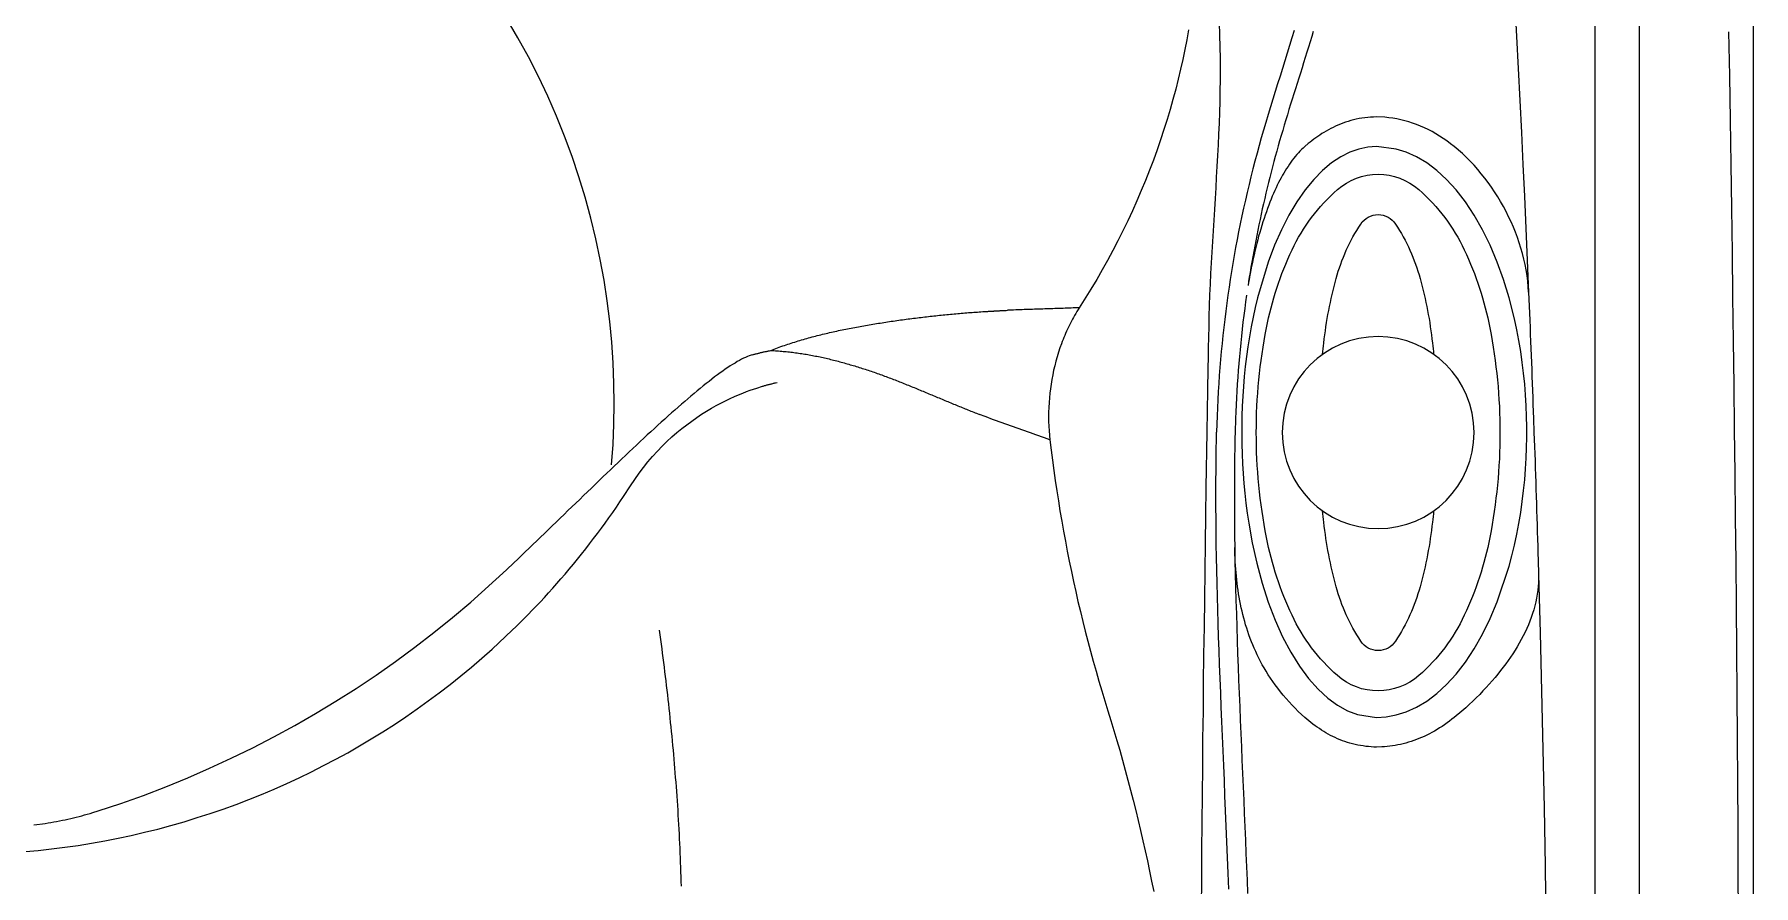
# Model space of a CAD drawing. Extents: x 403 to 503, y 484 to 637.
# Drawn here: x 474.07 to 503.13, y 551.84 to 566.23 of the extents above; entities that cross this region are included whole.
import ezdxf

# ---------------------------------------------------------------- set-up
doc = ezdxf.new("R2010")
doc.units = 0
doc.header["$MEASUREMENT"] = 0
doc.layers.add('1', color=4, linetype='Continuous')
doc.layers.add('SPA', color=2, linetype='Continuous')

# ---------------------------------------------------------------- blocks, each defined once
blk = doc.blocks.new('speaker_cover')
at = {"layer": '1'}
blk.add_lwpolyline([(132.406, 82.479, 0.182123), (131.717, 82.22, 0.10272), (130.95, 81.201, 0.06203), (130.518, 79.884, 0.048276), (130.346, 78.114, 0.048276), (130.518, 76.344, 0.06203), (130.95, 75.027, 0.10272), (131.717, 74.008, 0.182123), (132.406, 73.749, 0.182123), (133.094, 74.008, 0.10272), (133.862, 75.027, 0.06203), (134.293, 76.344, 0.048276), (134.465, 78.114, 0.048276), (134.293, 79.884, 0.06203), (133.862, 81.201, 0.10272), (133.094, 82.22, 0.182123)], format="xyb", close=True, dxfattribs=at)
at = {"layer": '1', "color": 3}
for points in [[(132.406, 81.797, 0.252394), (132.111, 81.638, 0.079125), (131.696, 80.718, 0.038428), (131.487, 79.628, 0.003572), (131.467, 79.436, 0.028106)], [(133.344, 79.436, 0.003572), (133.324, 79.628, 0.038428), (133.115, 80.718, 0.079125), (132.7, 81.638, 0.252394), (132.406, 81.797, 0.252394)], [(131.467, 76.792, 0.003572), (131.487, 76.6, 0.038428), (131.696, 75.51, 0.079125), (132.111, 74.59, 0.252394), (132.406, 74.431, 0.252394), (132.7, 74.59, 0.079125), (133.115, 75.51, 0.038428), (133.324, 76.6, 0.003572), (133.344, 76.792, 0.028106)]]:
    blk.add_lwpolyline(points, format="xyb", dxfattribs=at)
at = {"layer": '1'}
blk.add_circle((132.406, 78.114), 1.622, dxfattribs=at)
blk = doc.blocks.new('2010GRANDEE')
at = {"layer": 'SPA', "color": 3, "linetype": 'Continuous'}
blk.add_line((98.186, 12.057), (98.186, 79.054), dxfattribs=at)
at = {"layer": 'SPA', "color": 4}
blk.add_lwpolyline([(12, 0), (88.112, 0, 0.414214), (100.112, 12), (100.112, 79.111, 0.414214), (88.112, 91.111), (12, 91.111, 0.414214), (0, 79.111), (0, 12, 0.414214)], format="xyb", close=True, dxfattribs=at)
at = {"layer": 'SPA', "color": 3, "linetype": 'Continuous'}
for points in [[(97.436, 12.055), (97.436, 15.405), (97.436, 18.755), (97.436, 22.105), (97.436, 25.455), (97.436, 28.805), (97.436, 32.155), (97.436, 35.505), (97.436, 38.855), (97.436, 42.205), (97.436, 45.555), (97.436, 48.905), (97.436, 52.255), (97.436, 55.605), (97.436, 58.955), (97.436, 62.305), (97.436, 65.655), (97.436, 69.005), (97.436, 72.355), (97.436, 79.055)], [(99.69, 65.62), (99.702, 64.874), (99.714, 64.128), (99.726, 63.381), (99.737, 62.635), (99.748, 61.889), (99.758, 61.142), (99.768, 60.396), (99.777, 59.65), (99.786, 58.903), (99.794, 58.157), (99.802, 57.41), (99.809, 56.664), (99.816, 55.917), (99.822, 55.171), (99.828, 54.424), (99.834, 53.677), (99.839, 52.931), (99.843, 52.184), (99.847, 51.438), (99.851, 50.691)], [(90.561, 65.652), (90.531, 65.486), (90.499, 65.32), (90.464, 65.153), (90.427, 64.985), (90.386, 64.817), (90.344, 64.648), (90.298, 64.478), (90.25, 64.308), (90.199, 64.138), (90.145, 63.967), (90.088, 63.795), (90.029, 63.624), (89.967, 63.452), (89.901, 63.28), (89.833, 63.108), (89.762, 62.936), (89.688, 62.764), (89.611, 62.593), (89.532, 62.423), (89.451, 62.255), (89.367, 62.088), (89.281, 61.922), (89.192, 61.757), (89.101, 61.594), (89.008, 61.432), (88.912, 61.272), (88.714, 60.956)], [(92.345, 65.644), (92.305, 65.515), (92.266, 65.386), (92.226, 65.257), (92.187, 65.127), (92.147, 64.998), (92.107, 64.868), (92.067, 64.739), (92.026, 64.609), (91.986, 64.479), (91.945, 64.349), (91.905, 64.219), (91.866, 64.089), (91.828, 63.959), (91.79, 63.828), (91.753, 63.697), (91.718, 63.566), (91.683, 63.434), (91.649, 63.302), (91.616, 63.17), (91.583, 63.038), (91.552, 62.906), (91.521, 62.773), (91.492, 62.64), (91.463, 62.507), (91.435, 62.374), (91.408, 62.24), (91.382, 62.107), (91.357, 61.973), (91.333, 61.839), (91.31, 61.704), (91.287, 61.57), (91.266, 61.435), (91.245, 61.301), (91.226, 61.166), (91.207, 61.031), (91.19, 60.896), (91.173, 60.76), (91.157, 60.625), (91.142, 60.489), (91.128, 60.354), (91.115, 60.218), (91.103, 60.082), (91.092, 59.946), (91.081, 59.81), (91.072, 59.674), (91.064, 59.538), (91.056, 59.402), (91.049, 59.265), (91.044, 59.129), (91.035, 58.856)], [(92.67, 65.626), (92.643, 65.538), (92.616, 65.45), (92.589, 65.361), (92.561, 65.273), (92.534, 65.185), (92.506, 65.097), (92.479, 65.009), (92.451, 64.921), (92.423, 64.833), (92.395, 64.745), (92.368, 64.657), (92.34, 64.57), (92.313, 64.482), (92.286, 64.394), (92.258, 64.306), (92.232, 64.218), (92.205, 64.13), (92.178, 64.042), (92.152, 63.954), (92.127, 63.866), (92.101, 63.778), (92.076, 63.69), (92.052, 63.601), (92.027, 63.513), (92.004, 63.425), (91.98, 63.336), (91.957, 63.248), (91.935, 63.159), (91.913, 63.07), (91.891, 62.981), (91.87, 62.892), (91.849, 62.803), (91.828, 62.714), (91.808, 62.625), (91.789, 62.536), (91.77, 62.447), (91.751, 62.357), (91.732, 62.268), (91.714, 62.178), (91.697, 62.089), (91.68, 61.999), (91.663, 61.909), (91.647, 61.819), (91.631, 61.729), (91.616, 61.639), (91.601, 61.551), (91.588, 61.47), (91.577, 61.402), (91.567, 61.333)], [(93.739, 64.18), (93.688, 64.179), (93.639, 64.177), (93.589, 64.173), (93.54, 64.167), (93.492, 64.16), (93.443, 64.152), (93.396, 64.142), (93.349, 64.131), (93.303, 64.119), (93.258, 64.105), (93.213, 64.091), (93.17, 64.075), (93.127, 64.059), (93.085, 64.041), (93.044, 64.023), (93.004, 64.004), (92.964, 63.984), (92.925, 63.963), (92.887, 63.942), (92.85, 63.92), (92.814, 63.898), (92.779, 63.875), (92.744, 63.851), (92.711, 63.827), (92.678, 63.803), (92.646, 63.779), (92.615, 63.754), (92.585, 63.73), (92.527, 63.68)], [(95.052, 63.68), (94.991, 63.728), (94.929, 63.774), (94.867, 63.817), (94.804, 63.858), (94.741, 63.896), (94.677, 63.933), (94.612, 63.966), (94.547, 63.998), (94.482, 64.027), (94.416, 64.053), (94.349, 64.077), (94.283, 64.098), (94.216, 64.117), (94.148, 64.134), (94.08, 64.148), (94.013, 64.159), (93.944, 64.168), (93.876, 64.175), (93.739, 64.18)], [(92.527, 63.68), (92.499, 63.654), (92.471, 63.628), (92.444, 63.6), (92.417, 63.572), (92.391, 63.543), (92.365, 63.512), (92.34, 63.481), (92.315, 63.448), (92.29, 63.415), (92.266, 63.38), (92.242, 63.345), (92.218, 63.309), (92.195, 63.272), (92.172, 63.233), (92.149, 63.194), (92.127, 63.154), (92.105, 63.113), (92.083, 63.071), (92.061, 63.027), (92.04, 62.982), (92.019, 62.936), (91.998, 62.889), (91.977, 62.84), (91.956, 62.79), (91.936, 62.739), (91.916, 62.687), (91.896, 62.633), (91.876, 62.579), (91.857, 62.523), (91.837, 62.465), (91.818, 62.407), (91.8, 62.347), (91.782, 62.286), (91.764, 62.225), (91.746, 62.163), (91.73, 62.101), (91.714, 62.039), (91.698, 61.976), (91.683, 61.913), (91.668, 61.849), (91.654, 61.786), (91.64, 61.721), (91.626, 61.657), (91.614, 61.594), (91.602, 61.535), (91.592, 61.479), (91.583, 61.43), (91.576, 61.388), (91.567, 61.333)], [(93.739, 63.68), (93.591, 63.67), (93.44, 63.638), (93.287, 63.584), (93.133, 63.506), (92.979, 63.404), (92.826, 63.276), (92.676, 63.124), (92.53, 62.946), (92.39, 62.745), (92.256, 62.521), (92.13, 62.275), (92.014, 62.011), (91.907, 61.729), (91.727, 61.125)], [(95.98, 61.125), (95.886, 61.433), (95.779, 61.729), (95.66, 62.011), (95.53, 62.275), (95.39, 62.521), (95.241, 62.745), (95.085, 62.946), (94.923, 63.124), (94.756, 63.276), (94.586, 63.404), (94.414, 63.506), (94.242, 63.584), (94.072, 63.638), (93.739, 63.68)], [(96.309, 61.217), (96.303, 61.312), (96.295, 61.406), (96.283, 61.5), (96.268, 61.594), (96.25, 61.687), (96.229, 61.779), (96.206, 61.871), (96.18, 61.962), (96.151, 62.052), (96.12, 62.142), (96.087, 62.231), (96.051, 62.32), (96.012, 62.408), (95.971, 62.495), (95.928, 62.581), (95.883, 62.666), (95.835, 62.75), (95.786, 62.832), (95.734, 62.913), (95.68, 62.993), (95.625, 63.071), (95.568, 63.147), (95.509, 63.221), (95.448, 63.293), (95.386, 63.364), (95.322, 63.432), (95.257, 63.497), (95.19, 63.561), (95.052, 63.68)], [(91.542, 61.171), (91.526, 61.056), (91.511, 60.941), (91.496, 60.825), (91.481, 60.71), (91.468, 60.594), (91.455, 60.478), (91.443, 60.362), (91.432, 60.246), (91.421, 60.13), (91.411, 60.014), (91.401, 59.898), (91.393, 59.782), (91.385, 59.665), (91.377, 59.549), (91.371, 59.432), (91.365, 59.316), (91.359, 59.199), (91.355, 59.082), (91.348, 58.849)], [(91.727, 61.125), (91.688, 60.963), (91.652, 60.798), (91.619, 60.633), (91.589, 60.466), (91.563, 60.298), (91.54, 60.13), (91.519, 59.962), (91.502, 59.794), (91.488, 59.626), (91.477, 59.46), (91.468, 59.295), (91.462, 59.131), (91.459, 58.969), (91.459, 58.809), (91.461, 58.648), (91.465, 58.486), (91.473, 58.321), (91.483, 58.155), (91.496, 57.988), (91.512, 57.821), (91.531, 57.652), (91.553, 57.484), (91.578, 57.316), (91.638, 56.983)], [(95.98, 56.588), (96.028, 56.766), (96.071, 56.946), (96.11, 57.128), (96.145, 57.312), (96.176, 57.496), (96.202, 57.68), (96.224, 57.865), (96.243, 58.048), (96.257, 58.231), (96.268, 58.412), (96.275, 58.591), (96.278, 58.769), (96.278, 58.944), (96.275, 59.121), (96.268, 59.301), (96.257, 59.482), (96.243, 59.664), (96.224, 59.848), (96.202, 60.032), (96.176, 60.217), (96.145, 60.401), (96.11, 60.584), (96.071, 60.766), (95.98, 61.125)], [(83.5, 60.234), (83.529, 60.246), (83.557, 60.257), (83.586, 60.268), (83.615, 60.278), (83.644, 60.289), (83.672, 60.299), (83.701, 60.31), (83.73, 60.32), (83.759, 60.33), (83.788, 60.339), (83.817, 60.349), (83.846, 60.358), (83.875, 60.368), (83.904, 60.377), (83.933, 60.386), (83.962, 60.395), (83.991, 60.404), (84.021, 60.412), (84.05, 60.421), (84.079, 60.429), (84.108, 60.438), (84.138, 60.446), (84.167, 60.454), (84.197, 60.462), (84.226, 60.47), (84.256, 60.477), (84.286, 60.485), (84.315, 60.493), (84.345, 60.5), (84.375, 60.507), (84.405, 60.514), (84.434, 60.522), (84.464, 60.529), (84.494, 60.535), (84.524, 60.542), (84.554, 60.549), (84.584, 60.556), (84.614, 60.562), (84.645, 60.569), (84.675, 60.575), (84.705, 60.581), (84.735, 60.588), (84.766, 60.594), (84.796, 60.6), (84.827, 60.606), (84.857, 60.612), (84.888, 60.618), (84.918, 60.623), (84.949, 60.629), (84.98, 60.635), (85.01, 60.64), (85.041, 60.646), (85.072, 60.652), (85.103, 60.657), (85.133, 60.662), (85.164, 60.668), (85.195, 60.673), (85.226, 60.678), (85.257, 60.683), (85.288, 60.688), (85.319, 60.693), (85.35, 60.698), (85.381, 60.703), (85.413, 60.708), (85.444, 60.713), (85.475, 60.718), (85.506, 60.722), (85.537, 60.727), (85.569, 60.731), (85.6, 60.736), (85.631, 60.74), (85.663, 60.745), (85.694, 60.749), (85.725, 60.754), (85.757, 60.758), (85.788, 60.762), (85.819, 60.766), (85.851, 60.77), (85.882, 60.774), (85.914, 60.778), (85.945, 60.782), (85.977, 60.786), (86.008, 60.79), (86.039, 60.794), (86.071, 60.798), (86.102, 60.802), (86.133, 60.805), (86.164, 60.809), (86.195, 60.812), (86.227, 60.816), (86.258, 60.819), (86.289, 60.822), (86.32, 60.826), (86.351, 60.829), (86.382, 60.832), (86.413, 60.835), (86.444, 60.838), (86.475, 60.841), (86.505, 60.844), (86.536, 60.847), (86.567, 60.85), (86.598, 60.853), (86.628, 60.855), (86.659, 60.858), (86.689, 60.861), (86.72, 60.863), (86.75, 60.866), (86.781, 60.868), (86.811, 60.871), (86.841, 60.873), (86.871, 60.875), (86.902, 60.878), (86.932, 60.88), (86.962, 60.882), (86.992, 60.884), (87.022, 60.886), (87.052, 60.888), (87.082, 60.89), (87.141, 60.894)], [(87.141, 60.894), (87.15, 60.894), (87.159, 60.895), (87.168, 60.895), (87.177, 60.896), (87.186, 60.896), (87.195, 60.897), (87.204, 60.898), (87.213, 60.898), (87.222, 60.899), (87.231, 60.899), (87.24, 60.9), (87.249, 60.9), (87.258, 60.901), (87.267, 60.901), (87.276, 60.902), (87.285, 60.902), (87.294, 60.903), (87.303, 60.903), (87.311, 60.903), (87.32, 60.904), (87.329, 60.904), (87.338, 60.905), (87.347, 60.905), (87.356, 60.906), (87.365, 60.906), (87.374, 60.907), (87.383, 60.907), (87.392, 60.908), (87.4, 60.908), (87.409, 60.908), (87.418, 60.909), (87.427, 60.909), (87.436, 60.91), (87.445, 60.91), (87.454, 60.911), (87.462, 60.911), (87.471, 60.911), (87.48, 60.912), (87.498, 60.913)], [(88.714, 60.956), (88.68, 60.954), (88.646, 60.953), (88.612, 60.952), (88.578, 60.95), (88.543, 60.949), (88.509, 60.948), (88.475, 60.947), (88.441, 60.945), (88.406, 60.944), (88.372, 60.943), (88.338, 60.942), (88.303, 60.941), (88.269, 60.94), (88.234, 60.939), (88.2, 60.937), (88.166, 60.936), (88.131, 60.935), (88.096, 60.934), (88.062, 60.933), (88.027, 60.932), (87.992, 60.931), (87.957, 60.93), (87.922, 60.929), (87.887, 60.927), (87.852, 60.926), (87.817, 60.925), (87.781, 60.924), (87.746, 60.923), (87.711, 60.921), (87.675, 60.92), (87.64, 60.919), (87.604, 60.917), (87.569, 60.916), (87.498, 60.913)], [(88.714, 60.956), (88.694, 60.924), (88.674, 60.892), (88.655, 60.859), (88.636, 60.827), (88.617, 60.794), (88.599, 60.761), (88.581, 60.727), (88.564, 60.694), (88.547, 60.66), (88.53, 60.626), (88.514, 60.592), (88.499, 60.558), (88.483, 60.523), (88.468, 60.489), (88.454, 60.454), (88.44, 60.419), (88.426, 60.384), (88.413, 60.349), (88.388, 60.278)], [(83.194, 60.163), (83.166, 60.155), (83.136, 60.144), (83.106, 60.132), (83.074, 60.118), (83.04, 60.103), (83.006, 60.085), (82.97, 60.066), (82.933, 60.045), (82.895, 60.022), (82.855, 59.998), (82.815, 59.972), (82.774, 59.945), (82.731, 59.916), (82.688, 59.885), (82.643, 59.854), (82.598, 59.82), (82.551, 59.786), (82.504, 59.75), (82.456, 59.712), (82.407, 59.674), (82.357, 59.634), (82.307, 59.593), (82.255, 59.551), (82.204, 59.508), (82.151, 59.464), (82.098, 59.419), (82.044, 59.372), (81.989, 59.325), (81.934, 59.277), (81.878, 59.228), (81.822, 59.178), (81.765, 59.127), (81.707, 59.075), (81.649, 59.023), (81.591, 58.97), (81.532, 58.916), (81.472, 58.861), (81.412, 58.806), (81.352, 58.75), (81.291, 58.693), (81.23, 58.636), (81.168, 58.578), (81.106, 58.519), (81.044, 58.46), (80.981, 58.401), (80.918, 58.341), (80.854, 58.28), (80.79, 58.219), (80.726, 58.158), (80.662, 58.096), (80.597, 58.034), (80.532, 57.971), (80.467, 57.908), (80.401, 57.845), (80.335, 57.782), (80.27, 57.718), (80.204, 57.654), (80.138, 57.591), (80.071, 57.527), (80.005, 57.463), (79.939, 57.399), (79.873, 57.335), (79.807, 57.271), (79.741, 57.207), (79.675, 57.143), (79.609, 57.08), (79.544, 57.017), (79.479, 56.955), (79.414, 56.892), (79.349, 56.83), (79.285, 56.769), (79.222, 56.708), (79.158, 56.648), (79.033, 56.529)], [(83.194, 60.163), (83.206, 60.166), (83.218, 60.17), (83.23, 60.173), (83.243, 60.176), (83.255, 60.179), (83.267, 60.182), (83.279, 60.185), (83.292, 60.188), (83.304, 60.191), (83.316, 60.194), (83.328, 60.197), (83.341, 60.2), (83.353, 60.203), (83.365, 60.206), (83.377, 60.209), (83.39, 60.211), (83.402, 60.214), (83.414, 60.217), (83.427, 60.219), (83.439, 60.222), (83.451, 60.224), (83.463, 60.227), (83.476, 60.229), (83.5, 60.234)], [(83.5, 60.234), (83.526, 60.233), (83.553, 60.231), (83.579, 60.23), (83.605, 60.228), (83.631, 60.226), (83.657, 60.224), (83.684, 60.222), (83.71, 60.219), (83.736, 60.217), (83.762, 60.214), (83.788, 60.212), (83.814, 60.209), (83.84, 60.206), (83.866, 60.203), (83.892, 60.199), (83.918, 60.196), (83.944, 60.192), (83.97, 60.189), (83.996, 60.185), (84.022, 60.181), (84.048, 60.177), (84.074, 60.173), (84.099, 60.169), (84.125, 60.164), (84.151, 60.16), (84.177, 60.155), (84.203, 60.15), (84.229, 60.145), (84.254, 60.14), (84.28, 60.135), (84.306, 60.13), (84.332, 60.124), (84.357, 60.119), (84.383, 60.113), (84.409, 60.108), (84.434, 60.102), (84.46, 60.096), (84.486, 60.09), (84.511, 60.084), (84.537, 60.077), (84.562, 60.071), (84.588, 60.064), (84.614, 60.058), (84.639, 60.051), (84.665, 60.044), (84.69, 60.038), (84.716, 60.031), (84.741, 60.024), (84.767, 60.016), (84.792, 60.009), (84.818, 60.002), (84.843, 59.994), (84.868, 59.987), (84.894, 59.979), (84.919, 59.972), (84.945, 59.964), (84.97, 59.956), (84.995, 59.948), (85.021, 59.94), (85.046, 59.932), (85.071, 59.924), (85.097, 59.916), (85.122, 59.908), (85.147, 59.899), (85.172, 59.891), (85.198, 59.882), (85.223, 59.874), (85.248, 59.865), (85.273, 59.856), (85.298, 59.847), (85.324, 59.838), (85.349, 59.829), (85.374, 59.82), (85.399, 59.811), (85.424, 59.802), (85.449, 59.793), (85.474, 59.783), (85.5, 59.774), (85.525, 59.765), (85.55, 59.755), (85.575, 59.745), (85.6, 59.736), (85.625, 59.726), (85.65, 59.716), (85.675, 59.706), (85.7, 59.697), (85.725, 59.687), (85.75, 59.677), (85.775, 59.667), (85.8, 59.656), (85.825, 59.646), (85.85, 59.636), (85.875, 59.626), (85.9, 59.616), (85.925, 59.606), (85.949, 59.595), (85.974, 59.585), (85.999, 59.575), (86.024, 59.564), (86.049, 59.554), (86.073, 59.544), (86.098, 59.534), (86.123, 59.523), (86.148, 59.513), (86.172, 59.503), (86.197, 59.492), (86.222, 59.482), (86.246, 59.472), (86.271, 59.461), (86.296, 59.451), (86.32, 59.441), (86.345, 59.431), (86.37, 59.42), (86.394, 59.41), (86.419, 59.4), (86.443, 59.39), (86.468, 59.379), (86.492, 59.369), (86.517, 59.359), (86.541, 59.349), (86.565, 59.339), (86.59, 59.329), (86.614, 59.319), (86.639, 59.309), (86.663, 59.299), (86.687, 59.289), (86.711, 59.279), (86.736, 59.269), (86.76, 59.259), (86.784, 59.25), (86.808, 59.24), (86.833, 59.23), (86.857, 59.22), (86.881, 59.211), (86.905, 59.201), (86.929, 59.192), (86.953, 59.182), (86.977, 59.173), (87.025, 59.154)], [(88.388, 60.278), (88.363, 60.203), (88.34, 60.128), (88.319, 60.053), (88.299, 59.976), (88.281, 59.9), (88.265, 59.822), (88.25, 59.745), (88.237, 59.667), (88.226, 59.588), (88.217, 59.51), (88.209, 59.431), (88.203, 59.352), (88.199, 59.273), (88.196, 59.194), (88.195, 59.115), (88.196, 59.036), (88.199, 58.957), (88.204, 58.878), (88.218, 58.722)], [(81.129, 57.948), (81.2, 58.056), (81.273, 58.159), (81.348, 58.258), (81.424, 58.353), (81.503, 58.445), (81.582, 58.532), (81.663, 58.616), (81.745, 58.696), (81.828, 58.772), (81.911, 58.845), (81.995, 58.914), (82.079, 58.98), (82.163, 59.042), (82.247, 59.101), (82.331, 59.156), (82.414, 59.208), (82.496, 59.257), (82.578, 59.303), (82.658, 59.346), (82.736, 59.385), (82.812, 59.422), (82.885, 59.455), (82.956, 59.486), (83.025, 59.513), (83.09, 59.538), (83.151, 59.561), (83.209, 59.581), (83.263, 59.599), (83.359, 59.629)], [(83.359, 59.629), (83.372, 59.633), (83.384, 59.637), (83.396, 59.64), (83.409, 59.644), (83.421, 59.647), (83.434, 59.651), (83.446, 59.654), (83.458, 59.657), (83.471, 59.661), (83.483, 59.664), (83.496, 59.667), (83.508, 59.67), (83.52, 59.673), (83.532, 59.677), (83.545, 59.68), (83.557, 59.683), (83.569, 59.686), (83.581, 59.688), (83.606, 59.694)], [(88.218, 58.722), (88.171, 58.739), (88.124, 58.756), (88.076, 58.773), (88.029, 58.79), (87.981, 58.806), (87.934, 58.823), (87.887, 58.84), (87.839, 58.857), (87.792, 58.874), (87.744, 58.891), (87.696, 58.908), (87.649, 58.925), (87.601, 58.942), (87.553, 58.959), (87.506, 58.976), (87.458, 58.993), (87.41, 59.011), (87.362, 59.028), (87.314, 59.046), (87.266, 59.064), (87.218, 59.081), (87.17, 59.099), (87.122, 59.118), (87.025, 59.154)], [(88.218, 58.722), (88.239, 58.55), (88.261, 58.378), (88.284, 58.206), (88.308, 58.035), (88.334, 57.864), (88.36, 57.693), (88.388, 57.522), (88.417, 57.351), (88.447, 57.181), (88.479, 57.011), (88.511, 56.841), (88.545, 56.671), (88.58, 56.501), (88.616, 56.332), (88.654, 56.163), (88.692, 55.994), (88.732, 55.825), (88.773, 55.656), (88.816, 55.488), (88.859, 55.319), (88.904, 55.151), (88.95, 54.984), (88.997, 54.816), (89.046, 54.648), (89.095, 54.481), (89.146, 54.314), (89.198, 54.147), (89.249, 53.98), (89.3, 53.813), (89.349, 53.645), (89.398, 53.477), (89.445, 53.309), (89.492, 53.14), (89.537, 52.971), (89.582, 52.801), (89.625, 52.632), (89.668, 52.462), (89.709, 52.291), (89.75, 52.121), (89.789, 51.95), (89.828, 51.779), (89.865, 51.608), (89.902, 51.436), (89.937, 51.265), (89.972, 51.093)], [(91.243, 51.133), (91.232, 51.401), (91.221, 51.667), (91.21, 51.931), (91.199, 52.193), (91.188, 52.452), (91.176, 52.71), (91.166, 52.965), (91.155, 53.218), (91.144, 53.469), (91.134, 53.717), (91.123, 53.963), (91.113, 54.207), (91.104, 54.449), (91.094, 54.689), (91.086, 54.926), (91.077, 55.161), (91.069, 55.393), (91.062, 55.624), (91.055, 55.852), (91.049, 56.077), (91.043, 56.301), (91.038, 56.522), (91.033, 56.74), (91.03, 56.956), (91.027, 57.17), (91.025, 57.382), (91.024, 57.593), (91.023, 57.803), (91.024, 58.014), (91.025, 58.225), (91.027, 58.435), (91.035, 58.856)], [(91.348, 58.849), (91.346, 58.752), (91.344, 58.655), (91.342, 58.558), (91.34, 58.461), (91.339, 58.364), (91.338, 58.267), (91.337, 58.17), (91.336, 58.073), (91.336, 57.976), (91.336, 57.879), (91.335, 57.781), (91.336, 57.684), (91.336, 57.587), (91.336, 57.489), (91.337, 57.392), (91.338, 57.295), (91.339, 57.197), (91.34, 57.1), (91.342, 56.905)], [(79.13, 55.505), (79.197, 55.57), (79.264, 55.636), (79.331, 55.704), (79.399, 55.773), (79.467, 55.843), (79.536, 55.915), (79.605, 55.988), (79.674, 56.062), (79.744, 56.138), (79.813, 56.215), (79.883, 56.294), (79.953, 56.374), (80.023, 56.456), (80.094, 56.539), (80.164, 56.623), (80.233, 56.708), (80.302, 56.794), (80.371, 56.88), (80.438, 56.967), (80.505, 57.054), (80.571, 57.142), (80.636, 57.23), (80.7, 57.318), (80.764, 57.407), (80.827, 57.496), (80.889, 57.586), (80.95, 57.676), (81.01, 57.767), (81.129, 57.948)], [(91.638, 56.983), (91.714, 56.638), (91.804, 56.304), (91.908, 55.982), (92.024, 55.678), (92.151, 55.394), (92.289, 55.133), (92.436, 54.897), (92.591, 54.689), (92.751, 54.509), (92.915, 54.359), (93.081, 54.238), (93.248, 54.146), (93.414, 54.082), (93.739, 54.033)], [(92.527, 54.033), (92.471, 54.083), (92.416, 54.135), (92.363, 54.187), (92.311, 54.241), (92.26, 54.296), (92.21, 54.352), (92.162, 54.409), (92.114, 54.467), (92.069, 54.525), (92.026, 54.583), (91.985, 54.641), (91.946, 54.698), (91.909, 54.755), (91.873, 54.812), (91.84, 54.869), (91.808, 54.924), (91.778, 54.98), (91.749, 55.035), (91.722, 55.09), (91.696, 55.145), (91.671, 55.201), (91.647, 55.257), (91.624, 55.313), (91.603, 55.369), (91.582, 55.426), (91.562, 55.483), (91.544, 55.54), (91.526, 55.597), (91.51, 55.655), (91.494, 55.712), (91.479, 55.77), (91.465, 55.828), (91.452, 55.887), (91.44, 55.945), (91.429, 56.004), (91.418, 56.063), (91.408, 56.122), (91.399, 56.181), (91.391, 56.241), (91.383, 56.301), (91.376, 56.36), (91.37, 56.42), (91.364, 56.481), (91.359, 56.541), (91.355, 56.601), (91.351, 56.662), (91.348, 56.722), (91.346, 56.783), (91.342, 56.905)], [(91.342, 56.905), (91.346, 56.681), (91.351, 56.457), (91.356, 56.233), (91.362, 56.009), (91.369, 55.784), (91.376, 55.56), (91.383, 55.335), (91.391, 55.11), (91.4, 54.885), (91.408, 54.661), (91.417, 54.436), (91.426, 54.211), (91.436, 53.986), (91.445, 53.761), (91.455, 53.535), (91.464, 53.31), (91.474, 53.085), (91.484, 52.86), (91.493, 52.635), (91.503, 52.409), (91.512, 52.184), (91.522, 51.959), (91.531, 51.733), (91.541, 51.508), (91.55, 51.282), (91.559, 51.057)], [(72.131, 52.453), (72.514, 52.58), (72.895, 52.716), (73.272, 52.86), (73.645, 53.012), (74.015, 53.173), (74.381, 53.342), (74.743, 53.519), (75.102, 53.704), (75.456, 53.897), (75.805, 54.098), (76.15, 54.307), (76.491, 54.524), (76.827, 54.748), (77.158, 54.98), (77.484, 55.22), (77.804, 55.467), (78.12, 55.721), (78.43, 55.983), (79.033, 56.529)], [(93.739, 54.033), (93.904, 54.043), (94.072, 54.074), (94.242, 54.129), (94.414, 54.206), (94.586, 54.309), (94.756, 54.436), (94.923, 54.589), (95.085, 54.766), (95.241, 54.967), (95.39, 55.192), (95.53, 55.437), (95.66, 55.702), (95.779, 55.984), (95.98, 56.588)], [(96.477, 56.448), (96.478, 56.381), (96.476, 56.315), (96.472, 56.248), (96.465, 56.181), (96.455, 56.115), (96.444, 56.049), (96.43, 55.984), (96.414, 55.918), (96.396, 55.853), (96.376, 55.789), (96.354, 55.724), (96.33, 55.661), (96.305, 55.597), (96.277, 55.534), (96.248, 55.472), (96.217, 55.41), (96.185, 55.349), (96.151, 55.288), (96.116, 55.228), (96.08, 55.168), (96.042, 55.109), (96.003, 55.051), (95.963, 54.993), (95.922, 54.936), (95.88, 54.88), (95.836, 54.823), (95.791, 54.766), (95.743, 54.709), (95.694, 54.652), (95.644, 54.595), (95.591, 54.537), (95.537, 54.48), (95.482, 54.423), (95.425, 54.366), (95.366, 54.309), (95.306, 54.253), (95.245, 54.197), (95.182, 54.141), (95.052, 54.033)], [(70.903, 51.765), (71.119, 51.785), (71.34, 51.81), (71.566, 51.838), (71.791, 51.871), (72.017, 51.907), (72.242, 51.947), (72.466, 51.991), (72.691, 52.04), (72.915, 52.091), (73.138, 52.147), (73.361, 52.207), (73.583, 52.271), (73.805, 52.339), (74.025, 52.41), (74.244, 52.485), (74.462, 52.564), (74.678, 52.647), (74.893, 52.733), (75.106, 52.823), (75.317, 52.917), (75.527, 53.014), (75.735, 53.114), (75.941, 53.218), (76.146, 53.326), (76.348, 53.437), (76.549, 53.552), (76.747, 53.67), (76.944, 53.791), (77.138, 53.916), (77.331, 54.044), (77.521, 54.176), (77.709, 54.311), (77.895, 54.449), (78.079, 54.59), (78.26, 54.735), (78.439, 54.882), (78.615, 55.033), (78.789, 55.187), (79.13, 55.505)], [(93.739, 53.533), (93.692, 53.533), (93.646, 53.536), (93.6, 53.539), (93.555, 53.544), (93.51, 53.55), (93.465, 53.557), (93.42, 53.565), (93.376, 53.575), (93.332, 53.586), (93.289, 53.598), (93.247, 53.611), (93.204, 53.625), (93.163, 53.64), (93.121, 53.656), (93.081, 53.673), (93.04, 53.691), (93.001, 53.71), (92.961, 53.73), (92.922, 53.751), (92.884, 53.773), (92.846, 53.795), (92.809, 53.818), (92.772, 53.843), (92.735, 53.868), (92.699, 53.893), (92.664, 53.92), (92.629, 53.947), (92.594, 53.975), (92.527, 54.033)], [(95.052, 54.033), (95.012, 54.001), (94.971, 53.97), (94.93, 53.94), (94.889, 53.91), (94.847, 53.882), (94.805, 53.855), (94.762, 53.829), (94.719, 53.803), (94.675, 53.779), (94.632, 53.756), (94.588, 53.734), (94.544, 53.713), (94.5, 53.694), (94.456, 53.675), (94.412, 53.658), (94.367, 53.642), (94.323, 53.627), (94.278, 53.613), (94.233, 53.6), (94.189, 53.588), (94.144, 53.578), (94.099, 53.568), (94.054, 53.56), (94.009, 53.553), (93.964, 53.547), (93.919, 53.542), (93.874, 53.538), (93.829, 53.535), (93.739, 53.533)], [(71.044, 52.215), (71.094, 52.221), (71.189, 52.234)], [(71.189, 52.234), (71.237, 52.242), (71.285, 52.25), (71.333, 52.258), (71.381, 52.266), (71.429, 52.275), (71.477, 52.284), (71.525, 52.294), (71.572, 52.304), (71.619, 52.315), (71.667, 52.325), (71.714, 52.337), (71.761, 52.348), (71.807, 52.36), (71.854, 52.372), (71.901, 52.385), (71.947, 52.398), (71.993, 52.411), (72.039, 52.425), (72.131, 52.453)]]:
    blk.add_lwpolyline(points, dxfattribs=at)
at = {"layer": 'SPA', "color": 2, "linetype": 'Continuous'}
for points in [[(80.809, 58.304), (80.833, 58.645), (80.848, 58.987), (80.853, 59.332), (80.849, 59.678), (80.835, 60.025), (80.812, 60.373), (80.778, 60.722), (80.735, 61.072), (80.681, 61.422), (80.617, 61.772), (80.542, 62.122), (80.458, 62.472), (80.362, 62.822), (80.256, 63.169), (80.14, 63.514), (80.013, 63.857), (79.876, 64.196), (79.729, 64.532), (79.572, 64.865), (79.404, 65.194), (79.226, 65.518), (79.038, 65.839)], [(95.704, 72.019), (95.742, 71.48), (95.778, 70.94), (95.815, 70.4), (95.85, 69.861), (95.884, 69.321), (95.918, 68.781), (95.951, 68.241), (95.983, 67.701), (96.015, 67.161), (96.045, 66.621), (96.075, 66.081), (96.104, 65.541), (96.133, 65), (96.16, 64.46), (96.187, 63.92), (96.213, 63.379), (96.238, 62.839), (96.263, 62.298), (96.309, 61.217)], [(90.9, 60.278), (90.903, 60.457), (90.907, 60.637), (90.911, 60.816), (90.916, 60.996), (90.923, 61.176), (90.931, 61.356), (90.939, 61.536), (90.949, 61.716), (90.959, 61.896), (90.969, 62.077), (90.98, 62.257), (90.992, 62.438), (91.003, 62.619), (91.014, 62.8), (91.026, 62.982), (91.036, 63.163), (91.047, 63.345), (91.057, 63.527), (91.066, 63.709), (91.075, 63.891), (91.082, 64.074), (91.088, 64.257), (91.094, 64.44), (91.098, 64.623), (91.1, 64.807), (91.101, 64.991), (91.1, 65.175), (91.097, 65.359), (91.078, 65.981)], [(96.309, 61.217), (96.314, 61.099), (96.319, 60.98), (96.324, 60.862), (96.328, 60.744), (96.333, 60.625), (96.338, 60.507), (96.343, 60.388), (96.347, 60.27), (96.352, 60.151), (96.356, 60.033), (96.361, 59.915), (96.366, 59.796), (96.37, 59.678), (96.374, 59.559), (96.379, 59.441), (96.383, 59.322), (96.387, 59.204), (96.392, 59.086), (96.4, 58.849)], [(90.875, 58.856), (90.876, 58.927), (90.877, 58.999), (90.879, 59.07), (90.88, 59.141), (90.881, 59.212), (90.882, 59.283), (90.883, 59.354), (90.885, 59.425), (90.886, 59.496), (90.887, 59.567), (90.888, 59.639), (90.889, 59.71), (90.891, 59.781), (90.892, 59.852), (90.893, 59.923), (90.894, 59.994), (90.896, 60.065), (90.897, 60.136), (90.9, 60.278)], [(90.779, 50.828), (90.783, 51.302), (90.787, 51.776), (90.791, 52.25), (90.796, 52.724), (90.801, 53.198), (90.805, 53.671), (90.811, 54.144), (90.816, 54.617), (90.822, 55.089), (90.828, 55.562), (90.834, 56.033), (90.84, 56.505), (90.847, 56.976), (90.853, 57.447), (90.86, 57.917), (90.875, 58.856)], [(96.4, 58.849), (96.404, 58.729), (96.409, 58.609), (96.413, 58.489), (96.417, 58.369), (96.421, 58.249), (96.425, 58.129), (96.429, 58.009), (96.433, 57.889), (96.437, 57.768), (96.441, 57.648), (96.444, 57.528), (96.448, 57.408), (96.452, 57.288), (96.456, 57.168), (96.459, 57.048), (96.463, 56.928), (96.467, 56.808), (96.47, 56.688), (96.477, 56.448)], [(96.477, 56.448), (96.504, 55.462), (96.529, 54.476), (96.551, 53.491), (96.571, 52.504), (96.587, 51.518), (96.602, 50.532), (96.614, 49.546), (96.623, 48.56), (96.629, 47.574), (96.633, 46.587), (96.635, 45.601), (96.633, 44.615), (96.63, 43.629), (96.623, 42.642), (96.614, 41.656), (96.603, 40.67), (96.589, 39.684), (96.572, 38.698), (96.531, 36.726)], [(81.614, 55.505), (81.625, 55.427), (81.636, 55.349), (81.646, 55.271), (81.656, 55.194), (81.666, 55.116), (81.676, 55.038), (81.686, 54.96), (81.696, 54.882), (81.705, 54.804), (81.714, 54.727), (81.724, 54.649), (81.733, 54.571), (81.742, 54.493), (81.751, 54.415), (81.759, 54.338), (81.768, 54.26), (81.776, 54.182), (81.785, 54.105), (81.793, 54.027), (81.801, 53.949), (81.809, 53.872), (81.817, 53.794), (81.825, 53.716), (81.833, 53.638), (81.84, 53.56), (81.848, 53.482), (81.855, 53.404), (81.861, 53.327), (81.868, 53.25), (81.874, 53.173), (81.88, 53.096), (81.886, 53.018), (81.892, 52.94), (81.898, 52.862), (81.904, 52.784), (81.91, 52.704), (81.915, 52.624), (81.921, 52.543), (81.926, 52.463), (81.931, 52.383), (81.936, 52.303), (81.94, 52.223), (81.945, 52.142), (81.949, 52.062), (81.953, 51.982), (81.957, 51.902), (81.96, 51.822), (81.964, 51.741), (81.967, 51.661), (81.97, 51.581), (81.973, 51.501), (81.976, 51.421), (81.978, 51.341), (81.981, 51.26), (81.983, 51.18)]]:
    blk.add_lwpolyline(points, dxfattribs=at)
at = {"layer": '1', "color": 1, "xscale": -1, "rotation": 180}
blk.add_blockref('speaker_cover', (-38.64, 136.96), dxfattribs=at)

msp = doc.modelspace()

# ---------------------------------------------------------------- block references
at = {"layer": '1'}
msp.add_blockref('2010GRANDEE', (403.021, 500.653), dxfattribs=at)

doc.saveas('drawing.dxf')
